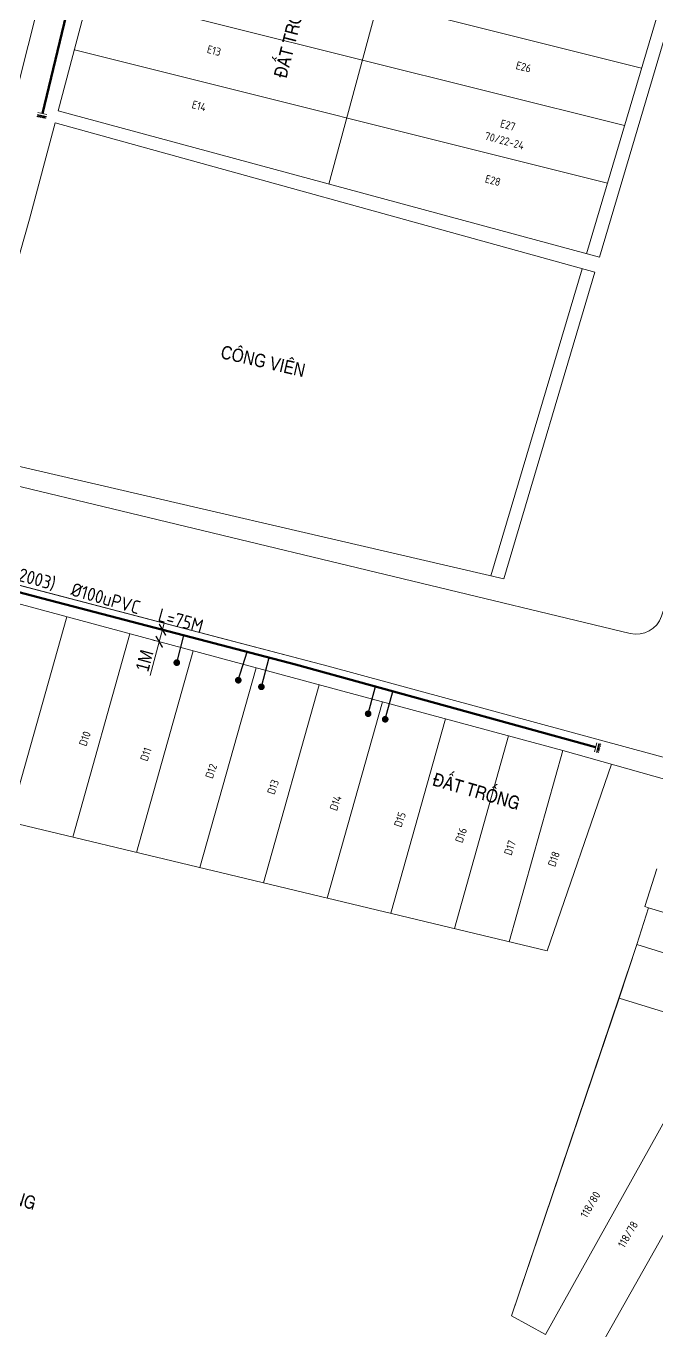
# Model space of a CAD drawing. Header units: inches. Extents: x 595615 to 1194060, y 1190840 to 2385448.
# Drawn here: x 596830 to 596877.3, y 1192069.7 to 1192167.6 of the extents above; entities that cross this region are included whole.
import ezdxf
from ezdxf.enums import TextEntityAlignment as Align

# ---------------------------------------------------------------- set-up
doc = ezdxf.new("R2010")
doc.units = ezdxf.units.IN
doc.header["$MEASUREMENT"] = 0
doc.layers.get('Defpoints').update_dxf_attribs({"color": 1})
for name, color, linetype, lineweight in [('Chitiet', 4, 'Continuous', 9), ('DN 100 uPVC', 4, 'Continuous', 50), ('DN 25 PE', 40, 'Continuous', 30), ('DUONG CACH LE', 112, 'Continuous', 5), ('NAM-CDAI', 220, 'Continuous', 25), ('Nen_HTHANH-TP', 9, 'Continuous', 0), ('Nen_SN-HTHANH-TP_new', 7, 'Continuous', 0), ('Nen_SN_HTHANH_old', 9, 'Continuous', 0), ('TEXT PIPE', 3, 'Continuous', 25), ('Text_DiaDanh', 9, 'Continuous', 0), ('TLK 15', 220, 'Continuous', 20)]:
    doc.layers.add(name, color=color, linetype=linetype, lineweight=lineweight)
doc.styles.add('Dia Danh', font='VHELVCN_0.TTF', dxfattribs={"height": 1})
doc.styles.add('Sonha_QTB', font='isocp.shx', dxfattribs={"height": 0.6, "bigfont": 'bigfont.shx'})
doc.styles.add('text', font='isocp2.shx')
doc.styles.add('VNI-HC', font='VHELVCN_0.TTF')
doc.dimstyles.new('DUONG KICH THUOC', dxfattribs={"dimtxt": 1, "dimasz": 0.7, "dimexe": 0.5, "dimexo": 0.3, "dimgap": 0.2, "dimtad": 1, "dimzin": 0, "dimdsep": 46, "dimtxsty": 'VNI-HC', "dimblk": 'ARCHTICK', "dimcen": 0.09, "dimdle": 0.5, "dimclrd": 256, "dimclre": 256, "dimclrt": 256, "dimadec": 0, "dimazin": 0, "dimtfac": 1, "dimtofl": 0, "dimtmove": 0, "dimatfit": 3, "dimfxl": 1, "dimtolj": 1, "dimtzin": 0, "dimlwd": -1, "dimlwe": -1, "dimarcsym": 0})

# ---------------------------------------------------------------- blocks, each defined once
blk = doc.blocks.new('BIT')
at = {"layer": 'Chitiet', "ltscale": 100}
for p, q in [((0.35, 0), (-0.35, 0)), ((-0.303, -0.163), (-0.35, -0.21)), ((0.35, -0.163), (-0.35, -0.163)), ((-0.179, -0.163), (-0.342, -0.325)), ((-0.056, -0.163), (-0.218, -0.325)), ((0.068, -0.163), (-0.094, -0.325)), ((0.192, -0.163), (0.029, -0.325)), ((0.316, -0.163), (0.153, -0.325)), ((0.35, -0.252), (0.277, -0.325))]:
    blk.add_line(p, q, dxfattribs=at)
blk = doc.blocks.new('_ArchTick')
at = {"color": 0, "linetype": 'ByBlock', "const_width": 0.15}
blk.add_lwpolyline([(-0.5, -0.5), (0.5, 0.5)], dxfattribs=at)
blk = doc.blocks.new('*D61')
at = {"layer": 'Defpoints', "color": 0}
for p in [(596840.254, 1192122.31), (596840.01, 1192121.405), (596840.01, 1192121.405)]:
    blk.add_point(p, dxfattribs=at)
at = {"layer": 'DUONG CACH LE'}
for p, q in [((596839.964, 1192122.388), (596839.771, 1192122.44)), ((596840.384, 1192122.793), (596840.01, 1192121.405)), ((596840.01, 1192121.405), (596839.331, 1192118.883)), ((596839.721, 1192121.484), (596839.527, 1192121.536))]:
    blk.add_line(p, q, dxfattribs=at)
at = {"layer": 'DUONG CACH LE', "xscale": 0.7, "yscale": 0.7, "zscale": 0.7}
for p, rotation in [((596840.254, 1192122.31), 74.91684442026818), ((596840.01, 1192121.405), 254.9168444202682)]:
    blk.add_blockref('_ArchTick', p, dxfattribs=dict(at, rotation=rotation))
at = {"layer": 'DUONG CACH LE', "insert": (596838.903, 1192119.989), "char_height": 1, "attachment_point": 5, "rotation": 74.91684, "style": 'VNI-HC'}
blk.add_mtext('\\A1;1M', dxfattribs=at)
blk = doc.blocks.new('TLK 15')
at = {"layer": 'TLK 15', "linetype": 'Continuous', "const_width": 0.25}
blk.add_lwpolyline([(-0.125, 0, 1), (0.125, 0, 1)], format="xyb", close=True, dxfattribs=at)

msp = doc.modelspace()

# ---------------------------------------------------------------- linework, layer by layer
at = {"layer": 'DN 100 uPVC'}
for points in [[(596855.859, 1192263.218), (596831.247, 1192161.02)], [(596872.733, 1192113.494), (596850.221, 1192119.698), (596831.285, 1192124.66), (596818.472, 1192128.018), (596809.48, 1192130.374), (596806.587, 1192131.011), (596803.806, 1192131.607)]]:
    msp.add_lwpolyline(points, dxfattribs=at)
at = {"layer": 'DN 25 PE'}
for p, q in [((596841.325, 1192119.838), (596841.862, 1192121.888)), ((596845.938, 1192118.521), (596846.608, 1192120.645)), ((596847.671, 1192118.026), (596848.245, 1192120.216)), ((596855.676, 1192116.006), (596856.236, 1192118.04)), ((596856.955, 1192115.594), (596857.531, 1192117.684))]:
    msp.add_line(p, q, dxfattribs=at)
at = {"layer": 'Nen_HTHANH-TP', "linetype": 'Continuous'}
for p, q in [((596830.285, 1192153.085), (596832.2, 1192160.319)), ((596825.524, 1192136.561), (596830.285, 1192153.085)), ((596865.857, 1192126.131), (596826.259, 1192135.31)), ((596805.845, 1192131.844), (596852.675, 1192119.572)), ((596852.675, 1192119.572), (596879.461, 1192112.283)), ((596852.675, 1192119.572), (596879.461, 1192112.283)), ((596877.327, 1192104.381), (596876.42, 1192101.561)), ((596877.327, 1192104.381), (596876.42, 1192101.561)), ((596876.7, 1192101.461), (596875.812, 1192098.71)), ((596876.7, 1192101.461), (596875.812, 1192098.71)), ((596876.42, 1192101.561), (596876.7, 1192101.461)), ((596876.42, 1192101.561), (596876.7, 1192101.461)), ((596886.612, 1192098.419), (596876.7, 1192101.461)), ((596875.812, 1192098.71), (596874.475, 1192094.669)), ((596875.812, 1192098.71), (596874.485, 1192094.679)), ((596875.812, 1192098.71), (596885.694, 1192095.658)), ((596874.485, 1192094.679), (596866.434, 1192070.853)), ((596874.475, 1192094.669), (596866.434, 1192070.853)), ((596874.485, 1192094.679), (596881.767, 1192092.425)), ((596881.767, 1192092.425), (596868.976, 1192069.455)), ((596872.437, 1192067.427), (596885.738, 1192091.028)), ((596868.976, 1192069.455), (596866.434, 1192070.853)), ((596866.434, 1192070.853), (596868.976, 1192069.455))]:
    msp.add_line(p, q, dxfattribs=at)
msp.add_lwpolyline([(596882.444, 1192257.606), (596855.99, 1192264.637, 0.418122), (596854.763, 1192263.915), (596822.774, 1192136.762, 0.41717), (596824.245, 1192134.33), (596875.323, 1192122.025, 0.386855), (596877.683, 1192123.32), (596894.658, 1192172.766), (596898.093, 1192183.838), (596907.828, 1192215.274), (596917.581, 1192245.826)], format="xyb", dxfattribs=at)
for points in [[(596832.437, 1192161.215), (596836.193, 1192175.403), (596840.161, 1192192.739), (596843.022, 1192205.028), (596847.45, 1192222.659)], [(596869.325, 1192217.088), (596852.725, 1192155.73)], [(596872.049, 1192150.505), (596890.235, 1192211.783)], [(596873.013, 1192150.244), (596891.204, 1192211.537)], [(596835.951, 1192174.489), (596876.181, 1192164.428)], [(596834.799, 1192170.139), (596874.899, 1192160.11)], [(596833.648, 1192165.788), (596873.618, 1192155.792)], [(596832.437, 1192161.215), (596873.013, 1192150.244)], [(596832.2, 1192160.319), (596872.677, 1192149.111)], [(596864.882, 1192126.357), (596871.714, 1192149.378)], [(596865.857, 1192126.131), (596872.677, 1192149.111)], [(596805.553, 1192130.692), (596870.276, 1192113.249), (596879.034, 1192110.772)], [(596809.384, 1192130.916), (596852.675, 1192119.572)], [(596833.085, 1192123.272), (596828.76, 1192107.897)], [(596837.817, 1192121.997), (596833.528, 1192106.754)], [(596842.548, 1192120.721), (596838.297, 1192105.612)], [(596847.28, 1192119.446), (596843.066, 1192104.469)], [(596852.011, 1192118.171), (596847.835, 1192103.327)], [(596856.743, 1192116.896), (596852.604, 1192102.184)], [(596861.474, 1192115.621), (596857.372, 1192101.042)], [(596802.569, 1192114.171), (596869.109, 1192098.23)], [(596866.205, 1192114.346), (596862.141, 1192099.899)], [(596870.276, 1192113.249), (596866.244, 1192098.916)], [(596869.109, 1192098.23), (596873.925, 1192112.217)]]:
    msp.add_lwpolyline(points, dxfattribs=at)

# ---------------------------------------------------------------- block references
at = {"layer": 'Chitiet'}
for p, rotation in [((596831.247, 1192161.02), 347.0129601041824), ((596872.733, 1192113.494), 74.75768000783832)]:
    msp.add_blockref('BIT', p, dxfattribs=dict(at, rotation=rotation))
at = {"layer": 'TLK 15'}
for p in [(596841.325, 1192119.838), (596845.938, 1192118.521), (596847.671, 1192118.026), (596855.676, 1192116.006), (596856.955, 1192115.594)]:
    msp.add_blockref('TLK 15', p, dxfattribs=at)

# ---------------------------------------------------------------- texts
at = {"layer": 'NAM-CDAI', "style": 'text'}
for s, p in [('(HC2003)', (596827.671, 1192126.456)), ('L=75M', (596839.85, 1192122.971))]:
    msp.add_text(s, height=1, rotation=344.5884, dxfattribs=at).set_placement(p)
at = {"layer": 'Nen_SN-HTHANH-TP_new', "style": 'Sonha_QTB'}
for s, rotation, p in [('E13', 345.24142, (596844.118, 1192165.737)), ('E26', 345.24142, (596867.331, 1192164.51)), ('E14', 345.24142, (596842.996, 1192161.588)), ('E27', 345.24142, (596866.152, 1192160.147)), ('E28', 345.24142, (596865.03, 1192155.998)), ('D10', 70.68661, (596834.434, 1192114.14)), ('D11', 70.68661, (596839.006, 1192112.966)), ('D12', 70.68661, (596843.906, 1192111.709)), ('D13', 70.68661, (596848.545, 1192110.518)), ('D14', 70.68661, (596853.237, 1192109.314)), ('D15', 70.68661, (596858.063, 1192108.076)), ('D16', 70.68661, (596862.643, 1192106.901)), ('D17', 70.68661, (596866.309, 1192105.96)), ('D18', 70.68661, (596869.597, 1192105.116)), ('118/80', 59.57173, (596872.336, 1192079.196)), ('118/78', 59.57173, (596875.153, 1192076.963))]:
    msp.add_text(s, height=0.6, rotation=rotation, dxfattribs=at).set_placement(p, align=Align.MIDDLE)
at = {"layer": 'Nen_SN_HTHANH_old', "style": 'Sonha_QTB'}
msp.add_text('70/22-24', height=0.6, rotation=345.24142, dxfattribs=at).set_placement((596865.903, 1192158.975), align=Align.MIDDLE)
at = {"layer": 'TEXT PIPE', "style": 'text'}
msp.add_text('%%c100uPVC', height=1, rotation=344.25328, dxfattribs=at).set_placement((596833.312, 1192124.896))
at = {"layer": 'Text_DiaDanh', "linetype": 'Continuous', "style": 'Dia Danh'}
for s, rotation, p in [('ÑAÁT TROÁNG', 75.774, (596849.684, 1192167.047)), ('COÂNG VIEÂN', 347.07176, (596847.824, 1192142.576)), ('ÑAÁT TROÁNG', 343.79694, (596863.857, 1192110.399)), ('ÑAÁT TROÁNG', 343.79694, (596827.572, 1192080.412))]:
    msp.add_text(s, height=1, rotation=rotation, dxfattribs=at).set_placement(p, align=Align.MIDDLE)

# ---------------------------------------------------------------- dimensions: what is measured, and where the dimension line sits
at = {"layer": 'DUONG CACH LE'}
dim = msp.add_aligned_dim(p1=(596840.254, 1192122.31), p2=(596840.01, 1192121.405), distance=0, text='1M', dimstyle='DUONG KICH THUOC', override={"dimpost": 'M'}, dxfattribs=at)
dim.commit()
dim.dimension.update_dxf_attribs({"geometry": '*D61', "text_midpoint": (596838.903, 1192119.989)})

doc.saveas('drawing.dxf')
